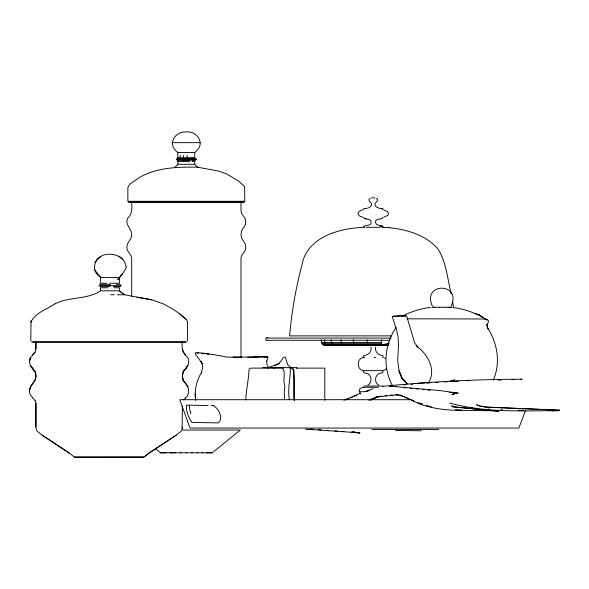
<?xml version="1.0" encoding="UTF-8"?>
<svg xmlns="http://www.w3.org/2000/svg" width="589" height="589" viewBox="0 0 589 589"><rect width="100%" height="100%" fill="white"/><g stroke="black" fill="none" stroke-linecap="round" stroke-linejoin="round"><path stroke-width="0.88" d="M131.678 296.561L131.678 258.063C131.244 253.933 126.532 251.709 126.863 247.277C126.709 242.3 132.046 239.428 131.678 234.385C131.752 228.554 124.64 224.659 127.511 218.482C132.186 214.403 132.12 208.418 131.678 202.734M381.289 345.412L381.672 339.757M35.097 352.112L30.319 357.84L29.509 361.727M293.889 400.071C293.425 389.94 294.169 380.119 293.3 370.186L292.122 368.118M294.493 400.491C294.073 390.22 294.765 380.258 293.918 370.186L292.74 368.118M245.775 400.049C246.128 389.543 248.779 379.603 249.014 369.097L250.796 368.118L283.162 368.118M432.378 306.17C421.422 282.109 462.247 282.264 451.115 306.243M197.757 167.224C178.069 166.805 156.821 167.401 139.298 177.539C135.706 180.801 129.344 182.671 127.85 187.663L127.85 201.291L244.803 201.291L244.619 186.595L238.67 181.14L226.743 173.969L218.18 170.979L197.757 167.224L194.642 164.294L194.871 161.6L192.183 161.607M187.516 322.316L186.507 319.606L179.299 313.525L172.179 308.665L163.308 303.858L151.837 299.816L124.463 294.758L119.221 290.804L119.545 287.771L113.979 287.771M195.114 393.658L195.695 400.262C194.164 390.522 196.402 380.398 201.799 372.138L201.401 373.043L202.763 366.321L201.143 361.455L202.307 363.671L195.268 353.864M177.716 157.881L177.915 152.463C166.643 144.761 174.624 131.259 186.33 131.892C198.338 131.156 205.804 144.865 194.745 152.463L194.76 157.337L194.333 157.594L177.716 157.881L178.327 157.594M182.369 427.135L182.134 429.153L182.369 406.079M375.694 347.017C374.457 351.324 378.256 355.535 382.563 355.447C383.27 355.83 383.27 356.963 382.563 357.346M208.153 405.497L189.555 405.173L189.614 408.832L190.88 413.772M30.775 322.316C34.928 313.076 46.921 309.166 54.983 303.858M31.048 320.88L30.775 340.692M182.369 342.025C181.088 348.276 183.393 353.724 187.972 357.84C190.394 363.192 186.647 367.992 183.208 371.792L182.391 376.121L183.194 380.509C188.024 384.823 191.41 392.885 185.572 397.855M32.719 397.855L30.282 394.777C26.21 385.972 39.581 380.737 35.097 371.755L30.304 365.519L29.479 361.727L30.319 357.84M29.45 390.934L30.23 387.032L35.097 380.509L35.929 376.121L35.09 371.792L30.282 365.519L35.09 371.792M122.74 273.657C108.133 290.708 130.198 266.088 125.825 266.412C125.302 258.527 117.137 254.293 109.966 254.249C96.257 253.145 87.967 269.858 101.006 277.456M35.9 349.144L35.9 342.025L35.929 349.144L35.126 352.112L32.719 354.895M385.802 344.653L385.39 345.412M267.958 357.516L266.67 361.366L266.743 360.969L266.913 364.539L268.363 367.477M396.044 327.462C384.646 344.16 382.408 366.999 392.178 385.081M525.359 410.864L518.894 428.056L189.975 428.056L179.807 399.695L411.446 399.695M493.258 380.023C500.952 363.03 497.411 342.614 487.302 327.462C486.912 326.24 486.956 324.892 487.427 323.7C489.238 322.109 488.686 318.723 485.785 319.79M94.873 262.775L97.148 259.374L100.594 256.701L97.141 259.374M405.637 316.013L392.723 316.367L393.202 316.558M363.796 370.974C362.603 372.454 365.062 373.455 366.262 373.073C371.725 374.332 372.785 382.497 367.838 385.125M428.115 382.997C436.736 371.306 428.174 354.151 417.365 347.009M189.415 160.466L180.654 160.245L185.564 160.348L189.26 160.046L189.71 159.516L196.314 159.192L176.325 159.516L177.142 160.046M183.768 399.894L185.594 397.855M174.904 167.224L178.003 164.294L194.642 164.294M206.422 452.779L212.268 452.801L240.29 430.036L181.375 430.036M196.314 159.192L195.931 159.516L195.6 158.986M181.441 430.942L176.163 435.161L148.973 453.118L143.93 457.079L74.383 457.108L69.318 453.118L42.128 435.161L36.849 430.942L35.9 427.135L35.9 403.332L35.097 400.572M363.796 386.2L363.796 387.135M386.642 368.729L385.287 369.774L382.018 370.65L364.562 370.65C356.154 370.952 356.154 357.192 364.562 357.494M363.796 217.488C363.531 220.014 371.549 217.827 371.107 222.303C372.248 226.632 361.153 224.902 364.282 227.28M176.288 435.08L148.921 453.177L143.907 457.108L74.383 457.108M370.245 198.309C367.426 199.509 369.723 201.998 371.298 203.043C373.065 206.827 367.551 208.734 364.628 208.55M117.344 294.758L124.456 294.758L119.221 290.804L100.631 290.804C87.135 299.853 69.34 296.422 55.005 303.858M371.711 399.747L377.218 396.706M370.923 400.181L377.586 396.868L381.422 396.154L376.592 397.244L368.986 400.086L377.586 396.868L398.252 394.792M274.842 365.629L279.628 363.325M402.199 316.146C411.07 311.699 420.649 308.562 430.53 307.414M451.152 381.458L454.134 380.096L450.048 381.326M382.563 209.721L383.071 209.014L382.018 208.55M382.563 227.221C385.28 225.432 376.305 225.955 382.298 226.073M486.735 319.96L487.339 319.79M343.888 400.284L360.726 393.106M346.207 399.769L348.688 398.709M350.345 398.002L352.826 396.949M354.482 396.242L356.963 395.182M451.24 381.444L454.59 380.023L450.416 381.525M374.773 397.7L377.063 396.743M451.579 394.821L454.98 393.562L452.433 394.505M267.325 367.853L278.847 363.788L283.449 357.516L284.494 357.148M364.429 391.737L373.168 388.762M366.733 391.471L369.2 390.64M266.603 357.243L267.826 356.868L233.104 357.118M375.915 397.111L377.461 396.662M267.59 337.806C265.124 337.129 265.124 341.215 267.59 340.538M389.403 343.1L380.074 345.412L387.849 345.301M383.711 217.172L387.687 215.427L388.563 213.549L387.687 211.679L383.711 209.927M380.325 225.926L376.349 224.181L375.473 222.303C374.744 217.761 383.976 219.992 382.563 217.385M388.21 344.212L380.074 345.412L388.063 344.882M363.7 387.363C361.712 387.51 358.701 388.733 359.194 391.199M364.562 227.302C340.089 228.068 307.083 236.734 301.995 264.733C295.84 288.036 291.651 311.861 289.626 335.877L391.869 335.877M390.492 395.094L392.281 394.888M382.313 386.369C428.763 381.849 475.485 379.257 522.104 379.213L520.44 379.25M418.08 346.928L416.254 345.537L417.115 346.273L414.604 342.739L406.638 315.954L400.012 315.623L392.215 316.374L396.434 329.413L398.105 336.989L398.503 345.058L397.678 360.358L399.099 371.092L402.081 378.41L404.26 381.017M266.861 340.538L267.362 340.486M247.66 357.251L256.892 357.17M385.147 395.653L386.907 395.499M389.601 386.089L391.39 385.942M403.907 384.926L405.696 384.779M364.562 208.55L363.619 208.867L363.796 209.618M414.958 383.572L431.074 382.379M411.041 384.352L412.779 384.219M385.633 345.412L387.474 345.279M427.599 383.122L429.359 383.005M435.529 382.57L438.172 382.386M444.342 381.952L446.977 381.768M178.136 152.448L194.745 152.463M454.038 381.385L458.448 381.149M99.688 284.347L110.15 284.34M155.246 448.295L160.392 452.801L175.36 452.779M498.368 380.185L501.025 380.067M511.642 379.611L514.293 379.5M160.392 452.801L166.238 452.779M451.064 307.267L451.535 307.259L451.064 307.244M452.948 307.495C464.471 308.997 475.698 312.943 485.63 318.966L407.139 318.811M551.996 410.908L554.448 410.82M556.09 410.761L558.541 410.673C522.274 410.739 484.902 412.896 449.576 403.031M466.385 380.722L468.962 380.649M94.888 270.108L100.535 277.456L119.42 277.441L119.457 283.243L109.753 283.243M421.297 430.78L395.609 430.404M225.351 357.081L241.895 357.206M450.099 307.274L451.196 307.267M202.248 452.801L212.268 452.801M207.733 354.232L208.712 354.306L207.409 353.989M265.05 356.809L253.726 356.868L257.835 357.184M169.904 452.801L180.875 452.801M180.241 452.801L186.654 452.779M191.786 452.801L197.882 452.779M448.56 307.281L450.224 307.281M189.938 161.6L178.253 161.607L177.701 161.202L178.003 164.294M172.187 142.671L200.474 142.671M177.539 158.559L195.482 158.559M189.26 160.046L193.052 160.046L193.487 159.516L193.052 158.986M177.539 160.466L179.623 160.466L177.804 160.046L177.804 158.986M371.666 197.845L374.913 197.845M128.218 202.13L244.442 202.13M129.315 202.41L243.345 202.41M382.298 208.572C379.419 208.594 374.56 207.519 374.943 203.801C375.863 202.115 379.677 199.936 376.342 198.309M362.942 209.927C360.924 210.251 358.289 211.208 358.024 213.549C358.289 215.898 360.924 216.855 362.942 217.172M364.282 218.534L366.306 218.681M366.196 227.302L380.111 227.302M389.27 227.715L389.381 227.715C407.235 229.636 426.458 235.063 438.304 249.456C446.396 262.701 447.463 278.928 451.174 293.749M116.305 284.34L120.362 284.34M98.849 285.415L121.165 285.775L120.995 285.083M99.791 286.49L110.15 286.49M120.37 286.49L113.39 286.482M108.023 287.771L100.285 287.771L100.631 290.804M110.872 294.758L114.237 294.758M446.565 307.281L448.663 307.281M267.811 338.071L390.986 338.071M267.811 340.265L389.763 340.265M31.261 341.834L187.03 341.834M32.734 342.209L185.557 342.209M321.196 339.757L321.66 342.474L381.628 342.474M321.66 342.474L322.102 343.681L381.591 343.681M322.102 343.681L322.949 344.653L381.51 344.653M322.949 344.653L324.083 345.257L388.239 345.257M388.247 345.412L324.083 345.257M374.206 357.494L375.694 357.494M262.694 367.654L296.422 367.654L297.033 368.118M289.921 368.118L292.21 368.118M296.252 368.118L324.797 368.118L324.797 400.373M364.562 386.009L382.018 386.009M364.562 387.326L378.447 387.326M364.51 391.707L359.415 391.707L360.542 394.048M189.555 405.173L186.47 405.173C185.991 411.277 188.509 417.483 191.896 422.46L218.512 422.88C222.001 419.766 220.757 414.317 218.578 410.82A12.082 8.923 58.8 0 0 214.735 406.565L213.218 405.585M307.848 429.44L313.679 429.44M371.836 429.44L438.739 429.44M106.786 283.25L100.285 283.243L100.52 277.441M446.639 307.281L439.203 307.259M191.962 160.458L195.452 160.466L195.519 158.986M186.006 452.779L192.419 452.801M439.239 307.259L434.815 307.23M197.3 452.779L202.756 452.801M453.015 393.018L458.22 393.121L440.55 390.669L389.322 386.075M433.261 307.215L434.918 307.23M211.12 405.534L213.991 405.563M398.282 394.593L395.617 394.556C406.8 396.257 416.062 403.789 427.106 406.277C450.408 412.823 474.955 409.311 498.817 411.262L452.691 406.8L451.653 405.74L452.823 406.771L486.352 410.224L479.961 410.143M461.702 409.907L455.422 409.657M518.092 410.246L523.562 410.327M433.386 307.215L431.951 307.186M453.817 393.077L456.342 393.15L453.714 392.826M264.13 356.941L266.972 357.037M305.36 429.131L359.879 432.849L358.289 432.606M351.869 432.517L359.879 432.849L357.258 432.576M484.136 318.907L485.63 318.966M487.964 409.09L489.79 409.171M500.746 409.642L502.572 409.723M351.795 432.017L355.248 432.193L353.591 432.039M381.959 227.302L389.381 227.715M309.866 429.079L313.341 429.307M318.553 429.653L321.16 429.83M326.623 430.25L328.448 430.39M334.824 430.876L337.556 431.082M342.113 431.435L343.932 431.575M266.861 337.806L267.362 337.85M427.614 389.984L430.206 390.22M416.371 388.902L418.102 389.064M422.423 389.484L424.154 389.646M403.936 387.68L405.711 387.856M410.158 388.291L411.932 388.468M183.164 158.986L189.71 159.516L189.26 158.986M352.008 432.039L354.63 432.304M201.755 353.26L205.922 353.739M201.858 353.547L203.463 353.739M449.341 392.296L451.969 392.62M324.635 345.257L325.894 345.412M328.309 345.412C325.312 345.537 324.458 342.135 324.399 339.757M328.728 345.257L329.892 345.412M224.991 356.603L207.365 353.621L199.303 352.848L195.32 352.759L195.43 353.209M334.559 345.412C331.688 345.404 331.283 341.922 331.151 339.757M336.091 345.257L337.077 345.412M136.928 297.276L151.837 299.816M197.094 352.892L198.64 353.157M343.674 345.412L342.85 345.257L341.583 343.681L341.002 339.757M470.552 407.257L472.297 407.588M431.266 406.83L426.289 405.46M346.95 345.412L345.559 344.653M394.313 386.303L395.977 386.664M474.719 313.503L478.702 314.467L482.244 317.044L478.702 314.467M355.034 345.412L353.665 343.681L353.282 339.757M399.754 394.91L402.802 395.889M419.766 403.193L422.284 404.01M418.043 402.67L422.166 404.069M358.848 345.412L358.016 344.653M383.711 357.714L385.287 358.377M364.282 357.457C363.369 357.243 363.192 355.881 364.017 355.447C368.331 355.535 372.123 351.324 370.886 347.017M404.4 396.633L409.193 398.863M410.783 399.607L413.979 401.087M177.701 161.202L178.327 161.607M42.003 435.08L69.369 453.177M367.867 345.412L367.153 339.757M378.742 385.125C373.794 382.497 374.854 374.332 380.325 373.073C381.525 373.455 383.976 372.454 382.791 370.974M382.791 386.2L383.108 386.664M179.277 313.525L186.507 319.606M119.677 256.701L122.792 259.374M407.095 383.454L404.098 379.861M290.797 367.565L287.646 364.576L285.385 357.015M407.367 384.021L402.081 378.41L399.099 371.092L402.081 378.41L404.614 381.179M32.697 397.855L35.126 400.572M322.676 343.681L323.516 344.653M185.572 354.895L183.164 352.112L182.369 349.144M182.715 159.516L183.164 160.046M109.723 284.818L110.172 285.415M188.06 387.032L183.208 380.472L182.391 376.121L183.194 371.755L187.987 365.519L183.208 371.792M282.661 368.118L284.229 372.115L283.927 381.665L284.899 386.347L284.251 391.56L284.524 399.879M486.779 324.443L488.185 329.325M452.632 301.833L453.552 307.502M187 155.4L187.376 157.594M183.312 155.4L183.577 157.594M289.302 399.725C287.447 388.762 290.517 378.513 290.355 367.654M180.219 155.4L180.315 157.594M274.4 367.654L274.4 368.118M274.194 367.654L274.194 368.118M267.62 367.654L267.62 368.118M240.982 202.734L240.982 210.914L241.578 213.498L245.149 218.482L245.768 221.862L245.179 225.167L241.593 230.623L240.982 234.385L241.593 238.177L245.208 243.883L245.797 247.277L245.179 250.619L241.578 255.663L240.982 258.063L240.982 357.067M187.493 322.316L187.516 340.692M35.929 403.332L35.929 427.135M176.501 158.986L176.325 159.516L176.501 158.986M559.55 410.194L486.072 407.117L479.947 406.167L476.523 404.798L482.192 406.52L487.39 407.146L559.55 410.194"/></g></svg>
